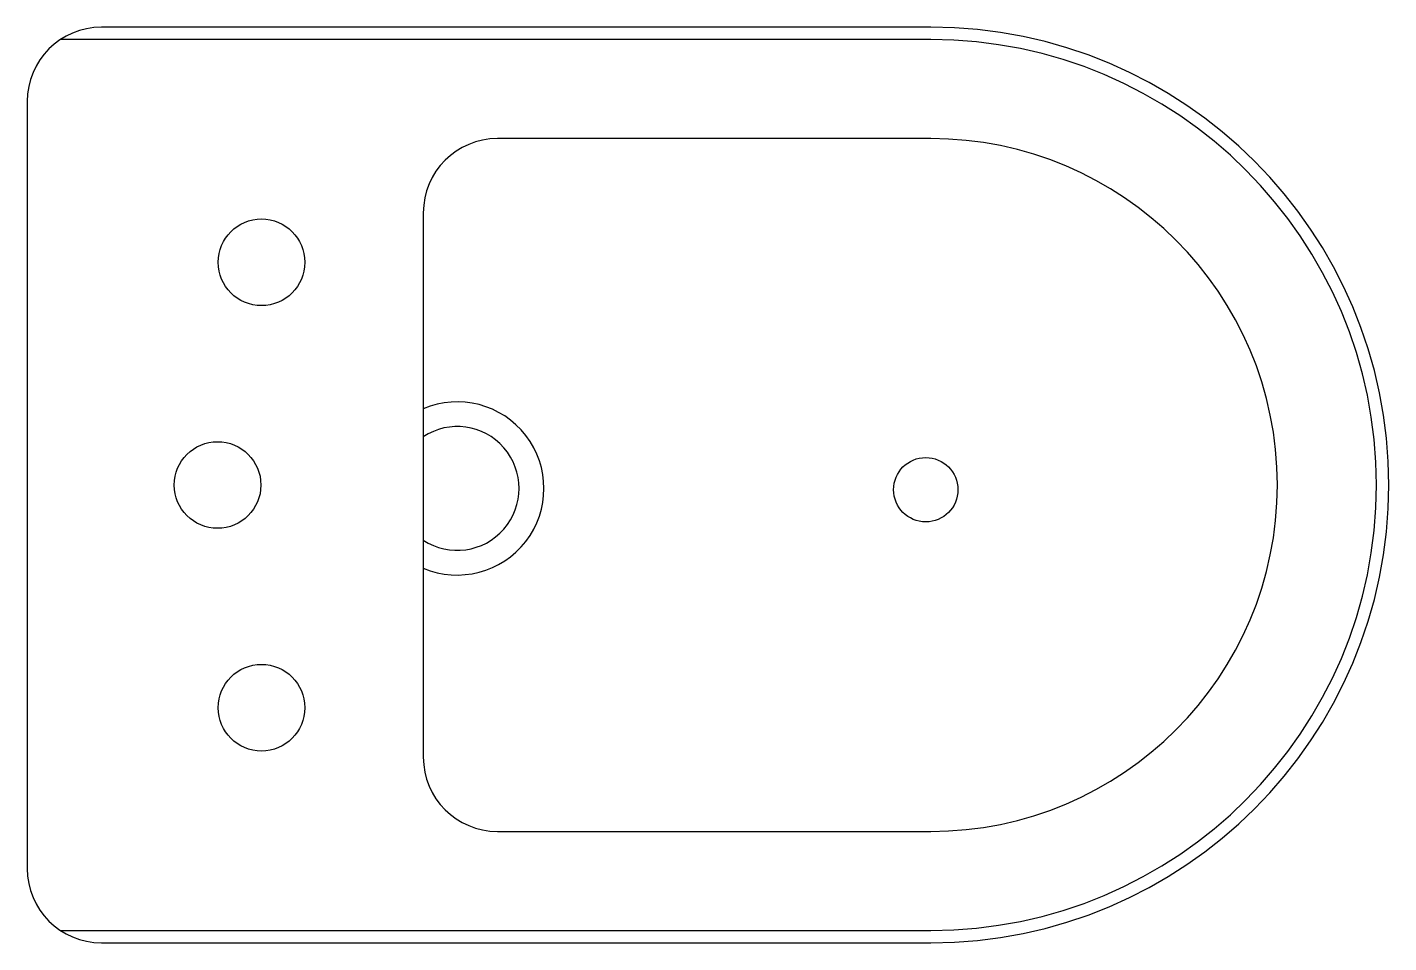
# Model space of a CAD drawing. Extents: x 0.001 to 0.551, y -0.182 to 0.188.
import ezdxf

# ---------------------------------------------------------------- set-up
doc = ezdxf.new("R2010")
doc.units = 0
doc.header["$LTSCALE"] = 1.2
doc.layers.get('0').update_dxf_attribs({"linetype": 'CONTINUOUS'})

msp = doc.modelspace()

# ---------------------------------------------------------------- linework, layer by layer
at = {"color": 0}
for p, q in [((0.3662638654837513, 0.1877279687170557), (0.0312638505825902, 0.1877279687170557)), ((0.3662638654837513, 0.1827279687170531), (0.0146807266308153, 0.1827279687170531)), ((0.0012638505825899, 0.1577279687170545), (0.0012638505825899, -0.1522720312829478)), ((0.3662638654837513, 0.142727968717054), (0.1912638505825894, 0.142727968717054)), ((0.1612638505825901, 0.1127279687170528), (0.1612638505825901, -0.107272031282946)), ((0.1912638505825894, -0.1372720312829472), (0.3662638611193021, -0.1372720312829472)), ((0.0312638505825902, -0.1822720312829489), (0.3662638611193021, -0.1822720312829489))]:
    msp.add_line(p, q, dxfattribs=at)
msp.add_lwpolyline([(0.3662638505825901, -0.1822720312829489, 1), (0.3662638505825901, 0.1877279687170557, 1)], format="xyb", dxfattribs=at)
msp.add_lwpolyline([(0.0146807266308153, -0.1772720312829463), (0.3662638611193021, -0.1772720312829463)], dxfattribs=at)
for centre, radius in [((0.0958914709985894, 0.0927279687170568), 0.0175), ((0.0781487921705901, 0.0027279687170534), 0.0175), ((0.3642228002743826, 0.0008244224220348), 0.013), ((0.0958914709985894, -0.08727203128295), 0.0175)]:
    msp.add_circle(centre, radius, dxfattribs=at)
for centre, radius, start, end in [((0.0312638505825902, 0.1577279687170545), 0.03, 89.99999999999997, 179.9999999999999), ((0.3662638505825901, 0.0027279687170534), 0.1799999999999997, 270.0000000000001, 90.00000000000004), ((0.1912638505825894, 0.1127279687170528), 0.03, 89.99999999999997, 179.9999999999999), ((0.3662638505825901, 0.0027279687170534), 0.1399999999999997, 270.0000000000001, 90.00000000000004), ((0.1749675594423827, 0.0013418779208649), 0.035, 246.9499833610464, 113.0500166389537), ((0.1749675594423827, 0.0013418779208649), 0.025, 236.7599251458912, 123.2400748541088), ((0.1912638505825894, -0.107272031282946), 0.03, 180, 269.9999999999999), ((0.0312638505825902, -0.1522720312829478), 0.03, 180, 269.9999999999999)]:
    msp.add_arc(centre, radius, start, end, dxfattribs=at)

doc.saveas('drawing.dxf')
